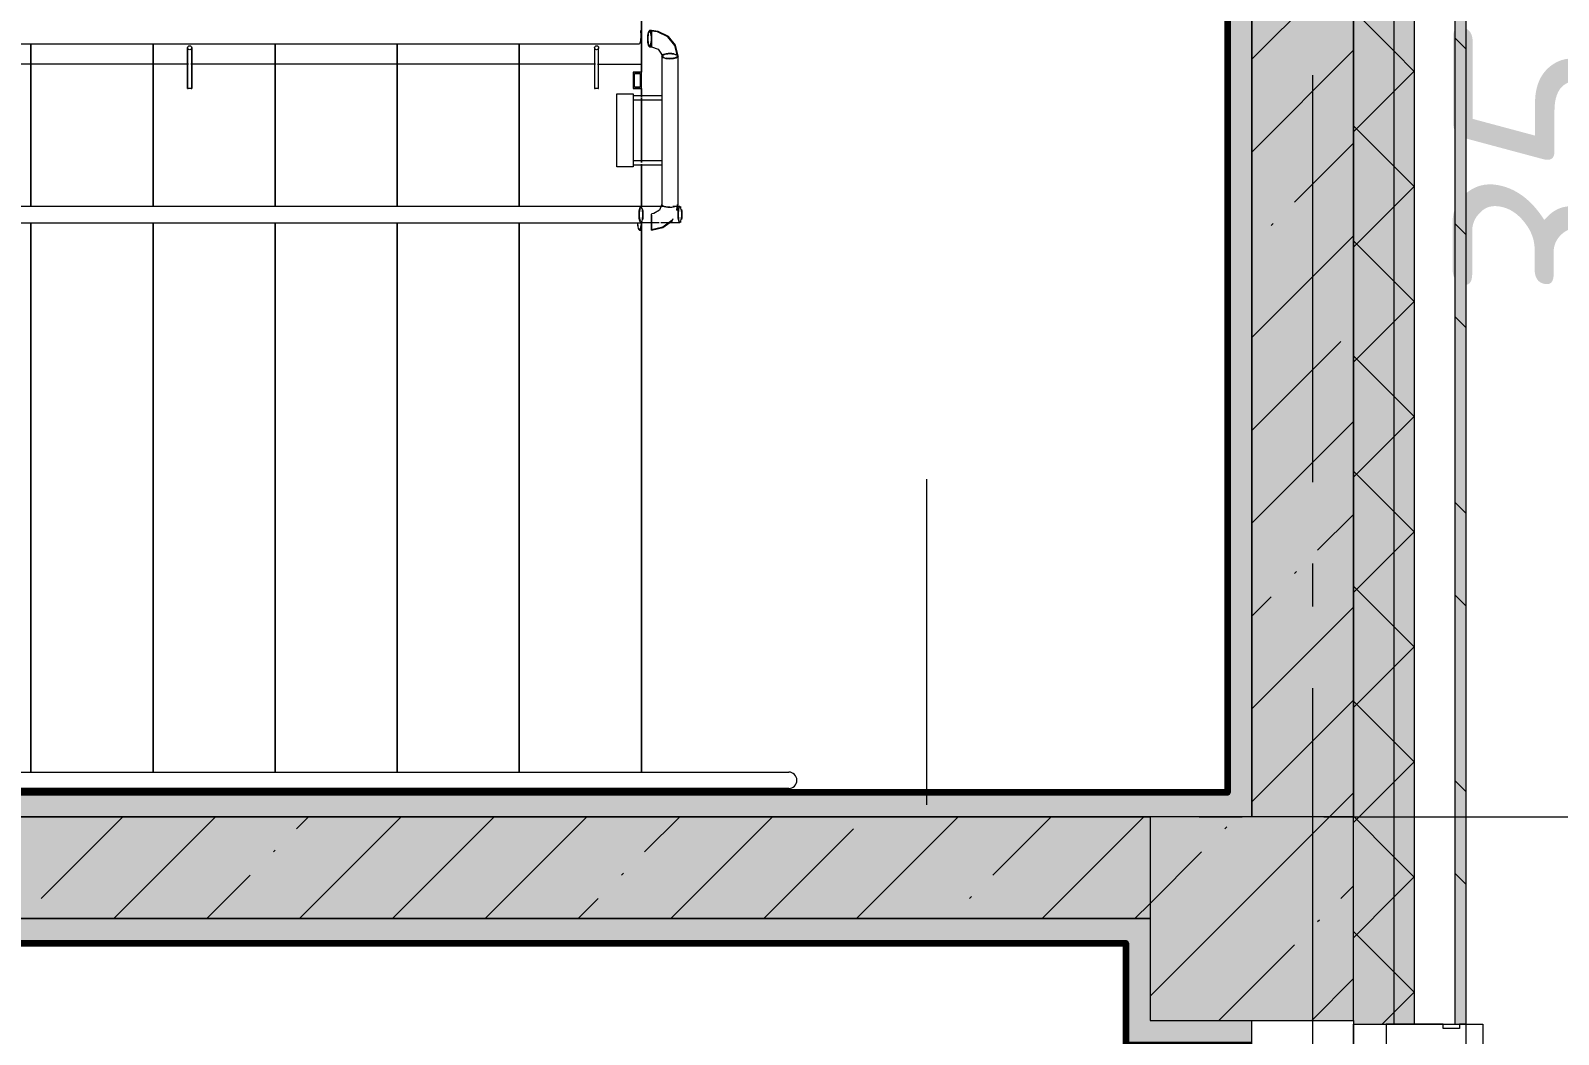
# Model space of a CAD drawing. Header units: millimetres. Extents: x -537608 to 253996, y -217170 to 186033.
# Drawn here: x -267912 to -264158, y 27114 to 29581 of the extents above; entities that cross this region are included whole.
import ezdxf

# ---------------------------------------------------------------- set-up
doc = ezdxf.new("R2010")
doc.units = ezdxf.units.MM
doc.layers.add('16) Лак 1.6м', color=160, linetype='Continuous', lineweight=90)
doc.layers.add('PDF _Геометрия', color=7, linetype='Continuous')
doc.layers.add('PDF _Текст', color=7, linetype='Continuous')
doc.layers.add('PDF _Сплошная заливка', color=7, linetype='Continuous', true_color=0xffffff)
doc.styles.add('PDF ISOCPEUR Italic', font='isocpeui.ttf')

msp = doc.modelspace()

# ---------------------------------------------------------------- hatches: boundary and pattern name
at = {"layer": 'PDF _Сплошная заливка', "transparency": 33554559}
h = msp.add_hatch(color=256, dxfattribs=at)
h.paths.add_polyline_path([(-264384.3486, -7310.6582), (-264384.3486, -6810.6577), (-264411.3488, -6810.6577), (-264411.3488, -7310.6582)], flags=0)
h.paths.add_polyline_path([(-264411.3488, -5960.6578), (-264384.3486, -5960.6578), (-264384.3486, 1589.3432), (-264411.3488, 1589.3432), (-264411.3488, -4017.7553)], flags=0)
h.paths.add_polyline_path([(-264411.3488, 15239.3477), (-264384.3486, 15239.3477), (-264384.3486, 16539.3468), (-264411.3488, 16539.3468), (-264411.3488, 15917.7888)], flags=0)
h.paths.add_polyline_path([(-264411.3488, 18239.3476), (-264384.3486, 18239.3476), (-264384.3486, 19539.3489), (-264411.3488, 19539.3489), (-264411.3488, 18765.7234)], flags=0)
h.paths.add_polyline_path([(-264384.3486, 21239.3475), (-264384.3486, 22539.3466), (-264411.3488, 22539.3466), (-264411.3488, 21239.3475)], flags=0)
h.paths.add_polyline_path([(-264384.3486, 24239.3496), (-264384.3486, 25439.3504), (-264411.3488, 25439.3504), (-264411.3488, 24239.3496)], flags=0)
h.paths.add_polyline_path([(-264384.3486, 27139.349), (-264384.3486, 31549.0045), (-264411.3488, 31549.0045), (-264411.3488, 27139.349)], flags=0)
h = msp.add_hatch(color=256, dxfattribs=at)
h.paths.add_polyline_path([(-264511.3493, -7310.6582), (-264511.3493, -6810.6577), (-264561.3495, -6810.6577), (-264561.3495, -7310.6582)], flags=0)
h.paths.add_polyline_path([(-264561.3495, -5960.6578), (-264511.3493, -5960.6578), (-264511.3493, 1589.3432), (-264561.3495, 1589.3432), (-264561.3495, -5441.7237)], flags=0)
h.paths.add_polyline_path([(-264561.3495, 15239.3477), (-264511.3493, 15239.3477), (-264511.3493, 16539.3468), (-264561.3495, 16539.3468), (-264561.3495, 15917.7888)], flags=0)
h.paths.add_polyline_path([(-264511.3493, 18239.3476), (-264511.3493, 19539.3489), (-264561.3495, 19539.3489), (-264561.3495, 18239.3476)], flags=0)
h.paths.add_polyline_path([(-264561.3495, 21239.3475), (-264511.3493, 21239.3475), (-264511.3493, 22539.3466), (-264561.3495, 22539.3466), (-264561.3495, 21613.658)], flags=0)
h.paths.add_polyline_path([(-264511.3493, 24239.3496), (-264511.3493, 25439.3504), (-264561.3495, 25439.3504), (-264561.3495, 24239.3496)], flags=0)
h.paths.add_polyline_path([(-264561.3495, 27139.349), (-264511.3493, 27139.349), (-264511.3493, 31399.0038), (-264561.3495, 31399.0038), (-264561.3495, 27309.5272)], flags=0)
at = {"layer": 'PDF _Сплошная заливка', "true_color": 0x56bc34, "transparency": 33554559}
for points in [[(-264971.3501, 27709.0035), (-264911.3488, 27709.0035), (-264911.3488, 30829.0048), (-264971.3501, 30829.0048), (-264971.3501, 30157.4639)], [(-265161.3488, 27649.0007), (-264911.3488, 27649.0007), (-264911.3488, 27709.0035), (-272351.3511, 27709.0035), (-272351.3511, 27649.0007), (-266113.7491, 27649.0007)]]:
    msp.add_hatch(color=85, dxfattribs=at).paths.add_polyline_path(points)
at = {"layer": 'PDF _Сплошная заливка', "transparency": 33554559}
for points in [[(-265161.3488, 27399.0039), (-265161.3488, 27649.0007), (-272161.3508, 27649.0007), (-272161.3508, 27399.0039), (-266113.7491, 27399.0039)], [(-264661.3483, 27149.0029), (-264661.3483, 27649.0007), (-265161.3488, 27649.0007), (-265161.3488, 27149.0029), (-264856.7822, 27149.0029)]]:
    msp.add_hatch(color=256, dxfattribs=at).paths.add_polyline_path(points)
at = {"layer": 'PDF _Сплошная заливка', "true_color": 0xff7d7d, "transparency": 33554559}
msp.add_hatch(color=11, dxfattribs=at).paths.add_polyline_path([(-265221.3495, 27339.0011), (-265161.3488, 27339.0011), (-265161.3488, 27399.0039), (-272101.3522, 27399.0039), (-272101.3522, 27339.0011), (-266113.7491, 27339.0011)])

# ---------------------------------------------------------------- linework, layer by layer
at = {"layer": '16) Лак 1.6м'}
for points in [[(-272351.3511, 30799.35), (-272351.3511, 30989.0038), (-265131.349, 30989.0038), (-265131.349, 30799.0034), (-265131.349, 30769.002), (-264971.3501, 30769.002), (-264971.3501, 27709.0035), (-272351.3511, 27709.0035), (-272351.3511, 29149.3516)], [(-272721.3514, 29149.3516), (-272721.3514, 27089.0043), (-272101.3522, 27089.0043), (-272101.3522, 27339.0011), (-265221.3495, 27339.0011), (-265221.3495, 27089.0043), (-264911.3488, 27089.0043)]]:
    msp.add_lwpolyline(points, dxfattribs=at)
at = {"layer": 'PDF _Геометрия', "lineweight": 9}
for p, q in [((-264661.3483, 31299.0034), (-264661.3483, 27649.0007)), ((-264561.3495, 27139.349), (-264561.3495, 31299.0034)), ((-264511.3493, 27139.349), (-264511.3493, 31299.0034)), ((-264411.3488, 27139.349), (-264411.3488, 31299.0034)), ((-264384.3486, 27139.349), (-264384.3486, 31299.0034)), ((-264661.3483, 27649.0007), (-264661.3483, 31049.0023)), ((-264911.3488, 30829.0048), (-264911.3488, 27649.0007)), ((-264911.3488, 27709.0035), (-264911.3488, 30829.0048)), ((-264971.3501, 30769.002), (-264971.3501, 27709.0035)), ((-264911.3488, 29510.9188), (-264749.662, 29672.6057)), ((-264561.3495, 29530.2868), (-264661.3483, 29630.2872)), ((-270306.0724, 29549.0045), (-266416.6289, 29549.0045)), ((-266416.6289, 29549.0045), (-266415.5782, 29549.5041)), ((-266415.5782, 29549.5041), (-266414.5793, 29550.9853)), ((-266414.5793, 29550.9853), (-266413.6858, 29553.3664)), ((-266413.6858, 29553.3664), (-266412.9366, 29556.5313)), ((-266412.3747, 29577.6819), (-266412.9366, 29581.4711)), ((-266412.9366, 29556.5313), (-266412.3747, 29560.3248)), ((-266412.0259, 29573.4535), (-266412.3747, 29577.6819)), ((-266412.3747, 29560.3248), (-266412.0259, 29564.5531)), ((-266411.9075, 29569.0012), (-266412.0259, 29573.4535)), ((-266412.0259, 29564.5531), (-266411.9075, 29569.0012)), ((-266395.7926, 29561.1644), (-266395.6742, 29565.6124)), ((-266395.6742, 29556.7121), (-266395.7926, 29561.1644)), ((-266395.6742, 29565.6124), (-266395.3254, 29569.8409)), ((-266395.3254, 29552.4837), (-266395.6742, 29556.7121)), ((-266395.3125, 29565.5909), (-266395.4395, 29561.1644)), ((-266395.4395, 29561.1644), (-266395.3125, 29556.738)), ((-266395.3254, 29569.8409), (-266394.7635, 29573.6344)), ((-266394.7635, 29548.6945), (-266395.3254, 29552.4837)), ((-266394.9379, 29569.759), (-266395.3125, 29565.5909)), ((-266395.3125, 29556.738), (-266394.9379, 29552.5656)), ((-266394.3393, 29573.432), (-266394.9379, 29569.759)), ((-266394.9379, 29552.5656), (-266394.3393, 29548.8969)), ((-266394.7635, 29573.6344), (-266394.0143, 29576.7991)), ((-266394.0143, 29545.5254), (-266394.7635, 29548.6945)), ((-266393.5514, 29576.3901), (-266394.3393, 29573.432)), ((-266394.3393, 29548.8969), (-266393.5514, 29545.9387)), ((-266394.0143, 29576.7991), (-266393.1208, 29579.1847)), ((-266392.6192, 29578.4613), (-266393.5514, 29576.3901)), ((-266393.1208, 29579.1847), (-266392.1218, 29580.6616)), ((-266391.5986, 29579.5291), (-266392.6192, 29578.4613)), ((-266392.1218, 29580.6616), (-266391.0712, 29581.1611)), ((-266391.0712, 29579.6626), (-266391.5986, 29579.5291)), ((-266386.3498, 29581.1611), (-266391.0712, 29581.1611)), ((-266391.0712, 29581.1611), (-266390.0205, 29580.6616)), ((-266390.5458, 29579.5291), (-266391.0712, 29579.6626)), ((-266389.5232, 29578.4613), (-266390.5458, 29579.5291)), ((-266390.0205, 29580.6616), (-266389.0237, 29579.1847)), ((-266388.5909, 29576.3901), (-266389.5232, 29578.4613)), ((-266389.0237, 29579.1847), (-266388.1281, 29576.7991)), ((-266387.803, 29573.432), (-266388.5909, 29576.3901)), ((-266388.5909, 29545.9387), (-266387.803, 29548.8969)), ((-266388.1281, 29576.7991), (-266387.3789, 29573.6344)), ((-266387.3789, 29548.6945), (-266388.1281, 29545.5254)), ((-266387.2045, 29569.759), (-266387.803, 29573.432)), ((-266387.803, 29548.8969), (-266387.2045, 29552.5656)), ((-266387.3789, 29573.6344), (-266386.8169, 29569.8409)), ((-266386.8169, 29552.4837), (-266387.3789, 29548.6945)), ((-266386.8299, 29565.5909), (-266387.2045, 29569.759)), ((-266387.2045, 29552.5656), (-266386.8299, 29556.738)), ((-266386.705, 29561.1644), (-266386.8299, 29565.5909)), ((-266386.8299, 29556.738), (-266386.705, 29561.1644)), ((-266386.8169, 29569.8409), (-266386.4682, 29565.6124)), ((-266386.4682, 29556.7121), (-266386.8169, 29552.4837)), ((-266386.4682, 29565.6124), (-266386.3498, 29561.1644)), ((-266386.3498, 29561.1644), (-266386.4682, 29556.7121)), ((-266370.4997, 29579.2751), (-266386.3498, 29581.1611)), ((-266386.3498, 29581.118), (-266386.3498, 29581.1611)), ((-266386.3498, 29581.1611), (-266386.3498, 29580.7821)), ((-266386.3498, 29580.4807), (-266386.3498, 29581.1611)), ((-266386.3498, 29581.1611), (-266386.3498, 29580.4807)), ((-266386.3498, 29580.0975), (-266386.3498, 29581.118)), ((-266386.3498, 29580.7821), (-266386.3498, 29579.1071)), ((-266386.3498, 29578.4828), (-266386.3498, 29580.4807)), ((-266386.3498, 29580.4807), (-266386.3498, 29578.4828)), ((-266386.3498, 29578.1857), (-266386.3498, 29580.0975)), ((-266371.841, 29578.0479), (-266386.3498, 29579.6626)), ((-266386.3498, 29579.3095), (-266386.3498, 29579.6626)), ((-266386.3498, 29579.6626), (-266386.3498, 29579.6238)), ((-266386.3498, 29579.034), (-266386.3498, 29579.6626)), ((-266386.3498, 29579.6626), (-266386.3498, 29579.034)), ((-266386.3498, 29579.6238), (-266386.3498, 29578.6766)), ((-266386.3498, 29577.7637), (-266386.3498, 29579.3095)), ((-266386.3498, 29579.1071), (-266386.3498, 29576.2136)), ((-266386.3498, 29577.1867), (-266386.3498, 29579.034)), ((-266386.3498, 29579.034), (-266386.3498, 29577.1867)), ((-266386.3498, 29578.6766), (-266386.3498, 29576.5365)), ((-266386.3498, 29575.305), (-266386.3498, 29578.4828)), ((-266386.3498, 29578.4828), (-266386.3498, 29575.305)), ((-266386.3498, 29575.4213), (-266386.3498, 29578.1857)), ((-266386.3498, 29575.0811), (-266386.3498, 29577.7637)), ((-266386.3498, 29574.2458), (-266386.3498, 29577.1867)), ((-266386.3498, 29577.1867), (-266386.3498, 29574.2458)), ((-266386.3498, 29576.5365), (-266386.3498, 29573.3501)), ((-266386.3498, 29576.2136), (-266386.3498, 29572.2909)), ((-266386.3498, 29571.9464), (-266386.3498, 29575.4213)), ((-266386.3498, 29571.1627), (-266386.3498, 29575.305)), ((-266386.3498, 29575.305), (-266386.3498, 29571.1627)), ((-266386.3498, 29571.4556), (-266386.3498, 29575.0811)), ((-266386.3498, 29570.4135), (-266386.3498, 29574.2458)), ((-266386.3498, 29574.2458), (-266386.3498, 29570.4135)), ((-266386.3498, 29573.3501), (-266386.3498, 29569.3327)), ((-266386.3498, 29572.2909), (-266386.3498, 29567.6103)), ((-266386.3498, 29567.929), (-266386.3498, 29571.9464)), ((-266386.3498, 29567.1238), (-266386.3498, 29571.4556)), ((-266386.3498, 29566.3401), (-266386.3498, 29571.1627)), ((-266386.3498, 29571.1627), (-266386.3498, 29566.3401)), ((-266386.3498, 29565.9526), (-266386.3498, 29570.4135)), ((-266386.3498, 29570.4135), (-266386.3498, 29565.9526)), ((-266386.3498, 29569.3327), (-266386.3498, 29564.7555)), ((-266386.3498, 29563.5714), (-266386.3498, 29567.929)), ((-266386.3498, 29567.6103), (-266386.3498, 29563.2313)), ((-266386.3498, 29562.3873), (-266386.3498, 29567.1238)), ((-266386.3498, 29561.1644), (-266386.3498, 29566.3401)), ((-266386.3498, 29566.3401), (-266386.3498, 29561.1644)), ((-266386.3498, 29561.1644), (-266386.3498, 29565.9526)), ((-266386.3498, 29565.9526), (-266386.3498, 29561.1644)), ((-266386.3498, 29564.7555), (-266386.3498, 29559.9373)), ((-266386.3498, 29559.0933), (-266386.3498, 29563.5714)), ((-266386.3498, 29563.2313), (-266386.3498, 29558.7531)), ((-266386.3498, 29557.569), (-266386.3498, 29562.3873)), ((-266386.3498, 29561.1644), (-266386.3498, 29555.9887)), ((-266386.3498, 29555.9887), (-266386.3498, 29561.1644)), ((-266386.3498, 29561.1644), (-266386.3498, 29556.3763)), ((-266386.3498, 29556.3763), (-266386.3498, 29561.1644)), ((-266386.3498, 29559.9373), (-266386.3498, 29555.2007)), ((-266386.3498, 29554.7185), (-266386.3498, 29559.0933)), ((-266386.3498, 29558.7531), (-266386.3498, 29554.3955)), ((-266386.3498, 29552.9961), (-266386.3498, 29557.569)), ((-266386.3498, 29556.3763), (-266386.3498, 29551.911)), ((-266386.3498, 29551.911), (-266386.3498, 29556.3763)), ((-266386.3498, 29555.9887), (-266386.3498, 29551.1618)), ((-266386.3498, 29551.1618), (-266386.3498, 29555.9887)), ((-266386.3498, 29555.2007), (-266386.3498, 29550.8733)), ((-266386.3498, 29550.038), (-266386.3498, 29554.7185)), ((-266386.3498, 29554.3955), (-266386.3498, 29550.3781)), ((-266386.3498, 29548.9787), (-266386.3498, 29552.9961)), ((-266386.3498, 29551.911), (-266386.3498, 29548.0831)), ((-266386.3498, 29548.0831), (-266386.3498, 29551.911)), ((-266386.3498, 29551.1618), (-266386.3498, 29547.0195)), ((-266386.3498, 29547.0195), (-266386.3498, 29551.1618)), ((-266386.3498, 29550.8733), (-266386.3498, 29547.2434)), ((-266386.3498, 29550.3781), (-266386.3498, 29546.9032)), ((-266386.3498, 29546.1153), (-266386.3498, 29550.038)), ((-266386.3498, 29545.788), (-266386.3498, 29548.9787)), ((-266386.3498, 29548.0831), (-266386.3498, 29545.1421)), ((-266386.3498, 29545.1421), (-266386.3498, 29548.0831)), ((-266346.5352, 29566.1679), (-266371.841, 29578.0479)), ((-266345.0647, 29566.9214), (-266370.4997, 29579.2751)), ((-266329.0963, 29545.0001), (-266346.5352, 29566.1679)), ((-266327.5977, 29545.3531), (-266345.0647, 29566.9214)), ((-267526.3499, 29539.0019), (-267526.3499, 29538.7522)), ((-267526.3499, 29538.7522), (-267526.3499, 29539.0019)), ((-267526.3499, 29538.7522), (-267526.3499, 29530.3814)), ((-267526.3499, 29530.3814), (-267526.3499, 29538.7522)), ((-267526.3499, 29530.3814), (-267526.3499, 29514.0018)), ((-267526.3499, 29514.0018), (-267526.3499, 29530.3814)), ((-267526.3499, 29514.0018), (-267526.3499, 29439.0015)), ((-267526.3499, 29439.0015), (-267526.3499, 29514.0018)), ((-267516.3494, 29532.8875), (-267516.3494, 29539.0019)), ((-267516.3494, 29539.0019), (-267516.3494, 29532.8875)), ((-267516.3494, 29517.537), (-267516.3494, 29532.8875)), ((-267516.3494, 29532.8875), (-267516.3494, 29517.537)), ((-267516.3494, 29514.0018), (-267516.3494, 29517.537)), ((-267516.3494, 29517.537), (-267516.3494, 29514.0018)), ((-267516.3494, 29514.0018), (-267516.3494, 29439.0015)), ((-267516.3494, 29439.0015), (-267516.3494, 29514.0018)), ((-266526.3499, 29539.0019), (-266526.3499, 29538.7522)), ((-266526.3499, 29538.7522), (-266526.3499, 29530.3814)), ((-266526.3499, 29530.3814), (-266526.3499, 29514.0018)), ((-266526.3499, 29514.0018), (-266526.3499, 29439.0015)), ((-266516.3494, 29532.8875), (-266516.3494, 29539.0019)), ((-266516.3494, 29517.537), (-266516.3494, 29532.8875)), ((-266516.3494, 29514.0018), (-266516.3494, 29517.537)), ((-266516.3494, 29439.0015), (-266516.3494, 29514.0018)), ((-266393.1208, 29543.1442), (-266394.0143, 29545.5254)), ((-266393.5514, 29545.9387), (-266392.6192, 29543.8632)), ((-266392.1218, 29541.663), (-266393.1208, 29543.1442)), ((-266392.6192, 29543.8632), (-266391.5986, 29542.7997)), ((-266391.0712, 29541.1634), (-266392.1218, 29541.663)), ((-266391.5986, 29542.7997), (-266391.0712, 29542.662)), ((-266391.0712, 29542.662), (-266390.5458, 29542.7997)), ((-266390.0205, 29541.663), (-266391.0712, 29541.1634)), ((-266391.0712, 29541.1634), (-266386.3498, 29541.1634)), ((-266390.5458, 29542.7997), (-266389.5232, 29543.8632)), ((-266389.0237, 29543.1442), (-266390.0205, 29541.663)), ((-266389.5232, 29543.8632), (-266388.5909, 29545.9387)), ((-266388.1281, 29545.5254), (-266389.0237, 29543.1442)), ((-266386.3498, 29547.2434), (-266386.3498, 29544.5651)), ((-266386.3498, 29547.0195), (-266386.3498, 29543.8417)), ((-266386.3498, 29543.8417), (-266386.3498, 29547.0195)), ((-266386.3498, 29546.9032), (-266386.3498, 29544.1432)), ((-266386.3498, 29543.2174), (-266386.3498, 29546.1153)), ((-266386.3498, 29543.6523), (-266386.3498, 29545.788)), ((-266386.3498, 29545.1421), (-266386.3498, 29543.2949)), ((-266386.3498, 29543.2949), (-266386.3498, 29545.1421)), ((-266386.3498, 29544.5651), (-266386.3498, 29543.015)), ((-266386.3498, 29544.1432), (-266386.3498, 29542.2313)), ((-266386.3498, 29543.8417), (-266386.3498, 29541.8438)), ((-266386.3498, 29541.8438), (-266386.3498, 29543.8417)), ((-266386.3498, 29542.705), (-266386.3498, 29543.6523)), ((-266386.3498, 29543.2949), (-266386.3498, 29542.662)), ((-266386.3498, 29542.662), (-266386.3498, 29543.2949)), ((-266386.3498, 29541.5424), (-266386.3498, 29543.2174)), ((-266386.3498, 29543.015), (-266386.3498, 29542.6663)), ((-266386.3498, 29542.6663), (-266386.3498, 29542.705)), ((-266386.3498, 29542.2313), (-266386.3498, 29541.2065)), ((-266386.3498, 29541.8438), (-266386.3498, 29541.1634)), ((-266386.3498, 29541.1634), (-266386.3498, 29541.8438)), ((-266386.3498, 29541.1634), (-266386.3498, 29541.5424)), ((-266386.3498, 29541.2065), (-266386.3498, 29541.1634)), ((-266386.3498, 29541.1634), (-266370.4485, 29535.9878)), ((-266370.4485, 29535.9878), (-266361.876, 29523.1691)), ((-266361.876, 29523.1691), (-266361.3496, 29518.5661)), ((-266361.3496, 29518.5661), (-266360.6683, 29520.2325)), ((-266360.848, 29520), (-266361.3496, 29518.5661)), ((-266361.3496, 29518.5661), (-266361.3496, 29153.6748)), ((-266361.3496, 29518.5661), (-266360.6683, 29516.8954)), ((-266360.6683, 29516.8954), (-266361.3496, 29518.5661)), ((-266359.3678, 29521.3606), (-266360.848, 29520)), ((-266360.6683, 29520.2325), (-266358.6703, 29521.7869)), ((-266360.6683, 29516.8954), (-266358.6703, 29515.341)), ((-266358.6703, 29515.341), (-266360.6683, 29516.8954)), ((-266359.2188, 29520.1076), (-266359.8491, 29518.5661)), ((-266359.8491, 29518.5661), (-266359.2188, 29520.1076)), ((-266359.8491, 29518.5661), (-266359.2188, 29517.0202)), ((-266359.2188, 29517.0202), (-266359.8491, 29518.5661)), ((-266356.9856, 29522.5835), (-266359.3678, 29521.3606)), ((-266357.3704, 29521.5457), (-266359.2188, 29520.1076)), ((-266359.2188, 29520.1076), (-266357.3704, 29521.5457)), ((-266359.2188, 29517.0202), (-266357.3704, 29515.5821)), ((-266357.3704, 29515.5821), (-266359.2188, 29517.0202)), ((-266358.6703, 29515.341), (-266355.4914, 29514.0061)), ((-266355.4914, 29514.0061), (-266358.6703, 29515.341)), ((-266354.4311, 29522.7815), (-266357.3704, 29521.5457)), ((-266357.3704, 29521.5457), (-266354.4311, 29522.7815)), ((-266353.8202, 29523.604), (-266356.9856, 29522.5835)), ((-266355.4914, 29514.0061), (-266351.3491, 29512.9813)), ((-266351.3491, 29512.9813), (-266355.4914, 29514.0061)), ((-266350.5999, 29523.7288), (-266354.4311, 29522.7815)), ((-266354.4311, 29522.7815), (-266350.5999, 29523.7288)), ((-266350.0294, 29524.3704), (-266353.8202, 29523.604)), ((-266351.3491, 29524.1466), (-266346.5255, 29524.7881)), ((-266351.3491, 29512.9813), (-266346.5255, 29512.3397)), ((-266346.5255, 29512.3397), (-266351.3491, 29512.9813)), ((-266346.1379, 29524.3231), (-266350.5999, 29523.7288)), ((-266350.5999, 29523.7288), (-266346.1379, 29524.3231)), ((-266346.1379, 29512.8048), (-266350.5999, 29513.399)), ((-266350.5999, 29513.399), (-266346.1379, 29512.8048)), ((-266345.8042, 29524.8484), (-266350.0294, 29524.3704)), ((-266346.5255, 29524.7881), (-266341.3497, 29525.0077)), ((-266346.5255, 29512.3397), (-266341.3497, 29512.1201)), ((-266341.3497, 29512.1201), (-266346.5255, 29512.3397)), ((-266341.3497, 29524.5255), (-266346.1379, 29524.3231)), ((-266346.1379, 29524.3231), (-266341.3497, 29524.5255)), ((-266341.3497, 29512.6024), (-266346.1379, 29512.8048)), ((-266346.1379, 29512.8048), (-266341.3497, 29512.6024)), ((-266341.3497, 29525.0077), (-266345.8042, 29524.8484)), ((-266341.3497, 29525.0077), (-266336.173, 29524.7881)), ((-266336.173, 29524.7881), (-266341.3497, 29525.0077)), ((-266336.5616, 29524.3231), (-266341.3497, 29524.5255)), ((-266341.3497, 29524.5255), (-266336.5616, 29524.3231)), ((-266336.5616, 29512.8048), (-266341.3497, 29512.6024)), ((-266341.3497, 29512.6024), (-266336.5616, 29512.8048)), ((-266341.3497, 29512.1201), (-266336.8953, 29512.2795)), ((-266336.8953, 29512.2795), (-266332.669, 29512.7574)), ((-266332.0996, 29523.7288), (-266336.5616, 29524.3231)), ((-266336.5616, 29524.3231), (-266332.0996, 29523.7288)), ((-266332.0996, 29513.399), (-266336.5616, 29512.8048)), ((-266336.5616, 29512.8048), (-266332.0996, 29513.399)), ((-266336.173, 29524.7881), (-266331.3488, 29524.1466)), ((-266331.3488, 29524.1466), (-266336.173, 29524.7881)), ((-266332.669, 29512.7574), (-266328.8793, 29513.5239)), ((-266328.2684, 29522.7815), (-266332.0996, 29523.7288)), ((-266332.0996, 29523.7288), (-266328.2684, 29522.7815)), ((-266328.2684, 29514.3462), (-266332.0996, 29513.399)), ((-266332.0996, 29513.399), (-266328.2684, 29514.3462)), ((-266322.8494, 29518.5661), (-266329.0963, 29545.0001)), ((-266328.8793, 29513.5239), (-266325.7134, 29514.5443)), ((-266325.3286, 29521.5457), (-266328.2684, 29522.7815)), ((-266328.2684, 29522.7815), (-266325.3286, 29521.5457)), ((-266325.3286, 29515.5821), (-266328.2684, 29514.3462)), ((-266328.2684, 29514.3462), (-266325.3286, 29515.5821)), ((-266321.3504, 29518.5661), (-266327.5977, 29545.3531)), ((-266325.7134, 29514.5443), (-266323.3317, 29515.7672)), ((-266323.4802, 29520.1076), (-266325.3286, 29521.5457)), ((-266325.3286, 29521.5457), (-266323.4802, 29520.1076)), ((-266323.4802, 29517.0202), (-266325.3286, 29515.5821)), ((-266325.3286, 29515.5821), (-266323.4802, 29517.0202)), ((-266322.0307, 29520.2325), (-266324.0287, 29521.7869)), ((-266324.0287, 29521.7869), (-266322.0307, 29520.2325)), ((-266322.8494, 29518.5661), (-266323.4802, 29520.1076)), ((-266323.4802, 29520.1076), (-266322.8494, 29518.5661)), ((-266322.8494, 29518.5661), (-266323.4802, 29517.0202)), ((-266323.4802, 29517.0202), (-266322.8494, 29518.5661)), ((-266323.3317, 29515.7672), (-266321.8521, 29517.1279)), ((-266321.3504, 29518.5661), (-266322.0307, 29520.2325)), ((-266322.0307, 29520.2325), (-266321.3504, 29518.5661)), ((-266321.8521, 29517.1279), (-266321.3504, 29518.5661)), ((-266321.3504, 29153.6748), (-266321.3504, 29518.5661)), ((-264911.3488, 29282.8218), (-264661.3483, 29532.8229)), ((-264511.3493, 29480.2865), (-264561.3495, 29530.2868)), ((-266411.3499, 29479.0034), (-266431.3508, 29479.0034)), ((-266414.3489, 29476.0021), (-266428.3495, 29476.0021)), ((-264561.3495, 29432.0604), (-264511.3493, 29482.0606)), ((-267526.1798, 29439.0015), (-267526.3499, 29439.0015)), ((-267526.3499, 29439.0015), (-267526.1798, 29439.0015)), ((-267526.1798, 29439.0015), (-267526.3499, 29439.0015)), ((-267526.3499, 29439.0015), (-267526.1798, 29439.0015)), ((-267525.6803, 29439.0015), (-267526.1798, 29439.0015)), ((-267526.1798, 29439.0015), (-267525.6803, 29439.0015)), ((-267525.6803, 29439.0015), (-267526.1798, 29439.0015)), ((-267526.1798, 29439.0015), (-267525.6803, 29439.0015)), ((-267524.8859, 29439.0015), (-267525.6803, 29439.0015)), ((-267525.6803, 29439.0015), (-267524.8859, 29439.0015)), ((-267524.8859, 29439.0015), (-267525.6803, 29439.0015)), ((-267525.6803, 29439.0015), (-267524.8859, 29439.0015)), ((-267523.8503, 29439.0015), (-267524.8859, 29439.0015)), ((-267522.6446, 29439.0015), (-267523.8503, 29439.0015)), ((-267521.3507, 29439.0015), (-267522.6446, 29439.0015)), ((-267520.0568, 29439.0015), (-267521.3507, 29439.0015)), ((-267518.8511, 29439.0015), (-267520.0568, 29439.0015)), ((-267517.8156, 29439.0015), (-267518.8511, 29439.0015)), ((-267517.8156, 29439.0015), (-267517.019, 29439.0015)), ((-267517.019, 29439.0015), (-267517.8156, 29439.0015)), ((-267517.8156, 29439.0015), (-267517.019, 29439.0015)), ((-267517.019, 29439.0015), (-267517.8156, 29439.0015)), ((-267517.019, 29439.0015), (-267516.5195, 29439.0015)), ((-267516.5195, 29439.0015), (-267517.019, 29439.0015)), ((-267517.019, 29439.0015), (-267516.5195, 29439.0015)), ((-267516.5195, 29439.0015), (-267517.019, 29439.0015)), ((-267516.5195, 29439.0015), (-267516.3494, 29439.0015)), ((-267516.3494, 29439.0015), (-267516.5195, 29439.0015)), ((-267516.5195, 29439.0015), (-267516.3494, 29439.0015)), ((-267516.3494, 29439.0015), (-267516.5195, 29439.0015)), ((-266526.1798, 29439.0015), (-266526.3499, 29439.0015)), ((-266526.3499, 29439.0015), (-266526.1798, 29439.0015)), ((-266525.6803, 29439.0015), (-266526.1798, 29439.0015)), ((-266526.1798, 29439.0015), (-266525.6803, 29439.0015)), ((-266524.8859, 29439.0015), (-266525.6803, 29439.0015)), ((-266525.6803, 29439.0015), (-266524.8859, 29439.0015)), ((-266523.8503, 29439.0015), (-266524.8859, 29439.0015)), ((-266522.6447, 29439.0015), (-266523.8503, 29439.0015)), ((-266521.3507, 29439.0015), (-266522.6447, 29439.0015)), ((-266520.0568, 29439.0015), (-266521.3507, 29439.0015)), ((-266518.849, 29439.0015), (-266520.0568, 29439.0015)), ((-266517.8135, 29439.0015), (-266518.849, 29439.0015)), ((-266517.8135, 29439.0015), (-266517.019, 29439.0015)), ((-266517.019, 29439.0015), (-266517.8135, 29439.0015)), ((-266517.019, 29439.0015), (-266516.5195, 29439.0015)), ((-266516.5195, 29439.0015), (-266517.019, 29439.0015)), ((-266516.5195, 29439.0015), (-266516.3494, 29439.0015)), ((-266516.3494, 29439.0015), (-266516.5195, 29439.0015)), ((-266431.3508, 29439.0015), (-266411.3499, 29439.0015)), ((-266428.3495, 29442.0027), (-266414.3489, 29442.0027)), ((-266471.3505, 29246.1183), (-266471.3505, 29426.1182)), ((-266471.3505, 29426.1182), (-266431.3508, 29426.1182)), ((-266431.3508, 29426.1182), (-266431.3508, 29246.1183)), ((-266366.3498, 29421.119), (-266431.3508, 29421.119)), ((-266431.3508, 29411.1207), (-266366.3498, 29411.1207)), ((-266360.6683, 29421.119), (-266366.3498, 29421.119)), ((-266366.3498, 29411.1207), (-266362.8152, 29411.1207)), ((-264661.3483, 29332.0599), (-264561.3495, 29432.0604)), ((-264561.3495, 29247.4402), (-264661.3483, 29347.4407)), ((-264806.6856, 29159.3843), (-264661.3483, 29304.7217)), ((-266366.3498, 29261.1201), (-266431.3508, 29261.1201)), ((-266431.3508, 29251.1174), (-266366.3498, 29251.1174)), ((-266360.0675, 29261.1201), (-266366.3498, 29261.1201)), ((-266366.3498, 29251.1174), (-266362.8152, 29251.1174)), ((-264511.3493, 29197.4443), (-264561.3495, 29247.4402)), ((-266431.3508, 29246.1183), (-266471.3505, 29246.1183)), ((-264561.3495, 29149.2181), (-264511.3493, 29199.2184)), ((-266412.2799, 29149.0029), (-270301.7256, 29149.0029)), ((-266355.4893, 29149.3516), (-268849.5858, 29149.3516)), ((-266416.883, 29133.4542), (-266416.5342, 29137.6783)), ((-266416.5342, 29137.6783), (-266415.9723, 29141.4718)), ((-266416.1488, 29137.6007), (-266416.5213, 29133.4283)), ((-266415.5502, 29141.2694), (-266416.1488, 29137.6007)), ((-266415.9723, 29141.4718), (-266415.2252, 29144.6409)), ((-266414.7623, 29144.2276), (-266415.5502, 29141.2694)), ((-266415.2252, 29144.6409), (-266414.3295, 29147.0221)), ((-266414.3295, 29147.0221), (-266413.3306, 29148.5034)), ((-266412.8074, 29147.3666), (-266413.8301, 29146.2987)), ((-266413.3306, 29148.5034), (-266412.2799, 29149.0029)), ((-266412.2799, 29147.5043), (-266412.8074, 29147.3666)), ((-266412.2799, 29149.0029), (-266411.2314, 29148.5034)), ((-266411.7546, 29147.3666), (-266412.2799, 29147.5043)), ((-266410.7319, 29146.2987), (-266411.7546, 29147.3666)), ((-266411.2314, 29148.5034), (-266410.2325, 29147.0221)), ((-266409.7997, 29144.2276), (-266410.7319, 29146.2987)), ((-266409.0118, 29141.2694), (-266409.7997, 29144.2276)), ((-266408.4132, 29137.6007), (-266409.0118, 29141.2694)), ((-266408.5898, 29141.4718), (-266408.0278, 29137.6783)), ((-266408.0408, 29133.4283), (-266408.4132, 29137.6007)), ((-266408.0278, 29137.6783), (-266407.6791, 29133.4542)), ((-266366.8472, 29139.5556), (-266381.088, 29131.5811)), ((-266361.3496, 29153.6748), (-266366.8472, 29139.5556)), ((-266361.3496, 29153.6748), (-266360.6683, 29152.004)), ((-266360.6683, 29152.004), (-266361.3496, 29153.6748)), ((-266360.6683, 29152.004), (-266358.6703, 29150.4496)), ((-266358.6703, 29150.4496), (-266360.6683, 29152.004)), ((-266358.6703, 29150.4496), (-266355.4914, 29149.1148)), ((-266355.4914, 29149.1148), (-266358.6703, 29150.4496)), ((-266355.4914, 29149.1148), (-266351.3491, 29148.09)), ((-266351.3491, 29148.09), (-266355.4914, 29149.1148)), ((-266351.3491, 29148.09), (-266346.5255, 29147.4484)), ((-266346.5255, 29147.4484), (-266351.3491, 29148.09)), ((-266346.5255, 29147.4484), (-266341.3497, 29147.2288)), ((-266341.3497, 29147.2288), (-266346.5255, 29147.4484)), ((-266341.3497, 29147.2288), (-266336.8953, 29147.3881)), ((-266336.8953, 29147.3881), (-266332.669, 29147.866)), ((-266316.6285, 29149.3516), (-266333.7886, 29149.3516)), ((-266332.669, 29147.866), (-266328.8793, 29148.6325)), ((-266328.8793, 29148.6325), (-266325.7134, 29149.653)), ((-266325.7134, 29149.653), (-266323.3317, 29150.8759)), ((-266324.5233, 29139.7365), (-266322.8494, 29153.6748)), ((-266323.2439, 29138.9055), (-266321.3504, 29153.6748)), ((-266323.2439, 29150.9577), (-266321.8521, 29152.2366)), ((-266321.8521, 29152.2366), (-266321.3504, 29153.6748)), ((-266321.2315, 29133.7986), (-266320.8816, 29138.0271)), ((-266320.8816, 29138.0271), (-266320.3197, 29141.8206)), ((-266320.4952, 29137.9495), (-266320.8682, 29133.7771)), ((-266319.8972, 29141.6182), (-266320.4952, 29137.9495)), ((-266320.3197, 29141.8206), (-266319.5716, 29144.9854)), ((-266319.1087, 29144.5763), (-266319.8972, 29141.6182)), ((-266319.5716, 29144.9854), (-266318.677, 29147.3709)), ((-266318.677, 29147.3709), (-266317.6791, 29148.8478)), ((-266317.1549, 29147.7154), (-266318.1764, 29146.6475)), ((-266317.6791, 29148.8478), (-266316.6285, 29149.3516)), ((-266316.6285, 29147.8488), (-266317.1549, 29147.7154)), ((-266316.6285, 29149.3516), (-266315.5778, 29148.8478)), ((-266316.1021, 29147.7154), (-266316.6285, 29147.8488)), ((-266315.0794, 29146.6475), (-266316.1021, 29147.7154)), ((-266315.5778, 29148.8478), (-266314.5799, 29147.3709)), ((-266314.1472, 29144.5763), (-266315.0794, 29146.6475)), ((-266313.3592, 29141.6182), (-266314.1472, 29144.5763)), ((-266312.7612, 29137.9495), (-266313.3592, 29141.6182)), ((-266312.9372, 29141.8206), (-266312.3743, 29138.0271)), ((-266312.3888, 29133.7771), (-266312.7612, 29137.9495)), ((-266312.3743, 29138.0271), (-266312.0255, 29133.7986)), ((-264661.3483, 29049.2177), (-264561.3495, 29149.2181)), ((-270301.7256, 29109.0009), (-266412.2799, 29109.0009)), ((-266420.6808, 29106.6241), (-266420.332, 29102.3957)), ((-266420.332, 29102.3957), (-266419.7701, 29098.6022)), ((-266419.9445, 29102.4775), (-266420.3191, 29106.6456)), ((-266419.3459, 29098.8046), (-266419.9445, 29102.4775)), ((-266419.7701, 29098.6022), (-266419.0208, 29095.4373)), ((-266418.5579, 29095.8507), (-266419.3459, 29098.8046)), ((-266417.0013, 29129.0019), (-266416.883, 29133.4542)), ((-266416.883, 29124.5539), (-266417.0013, 29129.0019)), ((-266416.5342, 29120.3254), (-266416.883, 29124.5539)), ((-266416.5213, 29133.4283), (-266416.6482, 29129.0019)), ((-266416.6482, 29129.0019), (-266416.5213, 29124.5754)), ((-266415.9723, 29116.5319), (-266416.5342, 29120.3254)), ((-266416.5213, 29124.5754), (-266416.1488, 29120.4073)), ((-266416.1488, 29120.4073), (-266415.5502, 29116.7343)), ((-266415.2252, 29113.3671), (-266415.9723, 29116.5319)), ((-266415.5502, 29116.7343), (-266414.7623, 29113.7762)), ((-266414.3295, 29110.9816), (-266415.2252, 29113.3671)), ((-266413.3306, 29109.5047), (-266414.3295, 29110.9816)), ((-266413.8301, 29111.705), (-266412.8074, 29110.6372)), ((-266412.8096, 29098.8046), (-266413.5975, 29095.8507)), ((-266412.2799, 29109.0009), (-266413.3306, 29109.5047)), ((-266413.1347, 29095.4373), (-266412.3876, 29098.6022)), ((-266413.0098, 29109.3497), (-266367.6234, 29109.3497)), ((-266412.2111, 29102.4775), (-266412.8096, 29098.8046)), ((-266412.8074, 29110.6372), (-266412.2799, 29110.5037)), ((-266412.3876, 29098.6022), (-266411.8235, 29102.3957)), ((-266412.2799, 29110.5037), (-266411.7546, 29110.6372)), ((-266411.2314, 29109.5047), (-266412.2799, 29109.0009)), ((-266411.8386, 29106.6456), (-266412.2111, 29102.4775)), ((-266411.8235, 29102.3957), (-266411.4747, 29106.6241)), ((-266411.7546, 29110.6372), (-266410.7319, 29111.705)), ((-266411.4747, 29106.6241), (-266411.3563, 29111.0721)), ((-266411.3563, 29111.0721), (-266411.3563, 29106.2839)), ((-266411.3563, 29106.2839), (-266411.3563, 29111.0721)), ((-266411.3563, 29111.0721), (-266411.3563, 29105.8964)), ((-266411.3563, 29106.6198), (-266411.3563, 29111.0721)), ((-266411.3563, 29102.3957), (-266411.3563, 29106.6198)), ((-266411.3563, 29106.2839), (-266411.3563, 29101.823)), ((-266411.3563, 29101.823), (-266411.3563, 29106.2839)), ((-266411.3563, 29105.8964), (-266411.3563, 29101.0737)), ((-266411.3563, 29098.6022), (-266411.3563, 29102.3957)), ((-266411.3563, 29101.823), (-266411.3563, 29097.9907)), ((-266411.3563, 29097.9907), (-266411.3563, 29101.823)), ((-266411.3563, 29101.0737), (-266411.3563, 29096.9314)), ((-266411.3563, 29095.4373), (-266411.3563, 29098.6022)), ((-266411.3563, 29097.9907), (-266411.3563, 29095.0541)), ((-266411.3563, 29095.0541), (-266411.3563, 29097.9907)), ((-266411.3563, 29096.9314), (-266411.3563, 29093.7537)), ((-266410.2325, 29110.9816), (-266411.2314, 29109.5047)), ((-266410.7319, 29111.705), (-266409.7997, 29113.7762)), ((-266409.7997, 29113.7762), (-266409.0118, 29116.7343)), ((-266409.0118, 29116.7343), (-266408.4132, 29120.4073)), ((-266408.0278, 29120.3254), (-266408.5898, 29116.5319)), ((-266408.4132, 29120.4073), (-266408.0408, 29124.5754)), ((-266407.9138, 29129.0019), (-266408.0408, 29133.4283)), ((-266408.0408, 29124.5754), (-266407.9138, 29129.0019)), ((-266407.6791, 29124.5539), (-266408.0278, 29120.3254)), ((-266407.6791, 29133.4542), (-266407.5607, 29129.0019)), ((-266407.5607, 29129.0019), (-266407.6791, 29124.5539)), ((-266381.088, 29131.5811), (-266386.3498, 29131.073)), ((-266386.3498, 29128.0976), (-266386.3498, 29130.0051)), ((-266386.3498, 29128.5885), (-266386.3498, 29126.4484)), ((-266386.3498, 29125.3332), (-266386.3498, 29128.0976)), ((-266386.3498, 29126.4484), (-266386.3498, 29123.2578)), ((-266386.3498, 29121.8584), (-266386.3498, 29125.3332)), ((-266386.3498, 29123.2578), (-266386.3498, 29119.2404)), ((-266386.3498, 29117.841), (-266386.3498, 29121.8584)), ((-266386.3498, 29119.2404), (-266386.3498, 29114.6675)), ((-266386.3498, 29113.4834), (-266386.3498, 29117.841)), ((-266386.3498, 29114.6675), (-266386.3498, 29109.8492)), ((-266386.3498, 29109.0052), (-266386.3498, 29113.4834)), ((-266386.3498, 29109.8492), (-266386.3498, 29105.1127)), ((-266386.3498, 29104.6304), (-266386.3498, 29109.0052)), ((-266386.3498, 29108.6651), (-266386.3498, 29104.3075)), ((-266386.3498, 29102.9081), (-266386.3498, 29107.481)), ((-266386.3498, 29105.1127), (-266386.3498, 29100.781)), ((-266386.3498, 29099.9499), (-266386.3498, 29104.6304)), ((-266386.3498, 29104.3075), (-266386.3498, 29100.2901)), ((-266386.3498, 29098.8863), (-266386.3498, 29102.9081)), ((-266386.3498, 29100.781), (-266386.3498, 29097.1554)), ((-266386.3498, 29100.2901), (-266386.3498, 29096.8152)), ((-266386.3498, 29096.0272), (-266386.3498, 29099.9499)), ((-266386.3498, 29095.7), (-266386.3498, 29098.8863)), ((-266386.3498, 29092.5739), (-266358.8135, 29098.6151)), ((-266386.3498, 29097.1554), (-266386.3498, 29094.4728)), ((-266386.3498, 29091.0755), (-266358.4668, 29097.1209)), ((-266386.3498, 29096.8152), (-266386.3498, 29094.0508)), ((-266363.4778, 29109.3497), (-266316.6285, 29109.3497)), ((-266358.8135, 29098.6151), (-266336.8205, 29115.4296)), ((-266358.4668, 29097.1209), (-266336.0788, 29113.9829)), ((-266336.0788, 29113.9829), (-266333.3241, 29119.2533)), ((-266321.3504, 29129.3506), (-266321.2315, 29133.7986)), ((-266321.2315, 29124.8984), (-266321.3504, 29129.3506)), ((-266320.8816, 29120.6742), (-266321.2315, 29124.8984)), ((-266320.8682, 29133.7771), (-266320.9963, 29129.3506)), ((-266320.9963, 29129.3506), (-266320.8682, 29124.9242)), ((-266320.3197, 29116.8807), (-266320.8816, 29120.6742)), ((-266320.8682, 29124.9242), (-266320.4952, 29120.7518)), ((-266320.4952, 29120.7518), (-266319.8972, 29117.0831)), ((-266319.5716, 29113.7116), (-266320.3197, 29116.8807)), ((-266319.8972, 29117.0831), (-266319.1087, 29114.125)), ((-266318.677, 29111.3304), (-266319.5716, 29113.7116)), ((-266317.6791, 29109.8535), (-266318.677, 29111.3304)), ((-266318.1764, 29112.0538), (-266317.1549, 29110.9859)), ((-266316.6285, 29109.3497), (-266317.6791, 29109.8535)), ((-266317.1549, 29110.9859), (-266316.6285, 29110.8482)), ((-266316.6285, 29110.8482), (-266316.1021, 29110.9859)), ((-266315.5778, 29109.8535), (-266316.6285, 29109.3497)), ((-266316.1021, 29110.9859), (-266315.0794, 29112.0538)), ((-266314.5799, 29111.3304), (-266315.5778, 29109.8535)), ((-266315.0794, 29112.0538), (-266314.1472, 29114.125)), ((-266314.1472, 29114.125), (-266313.3592, 29117.0831)), ((-266313.3592, 29117.0831), (-266312.7612, 29120.7518)), ((-266312.3743, 29120.6742), (-266312.9372, 29116.8807)), ((-266312.7612, 29120.7518), (-266312.3888, 29124.9242)), ((-266312.2617, 29129.3506), (-266312.3888, 29133.7771)), ((-266312.3888, 29124.9242), (-266312.2617, 29129.3506)), ((-266312.0255, 29124.8984), (-266312.3743, 29120.6742)), ((-266312.0255, 29133.7986), (-266311.9076, 29129.3506)), ((-266311.9076, 29129.3506), (-266312.0255, 29124.8984)), ((-264863.7115, 29102.3612), (-264858.9696, 29107.102)), ((-266419.0208, 29095.4373), (-266418.1274, 29093.0562)), ((-266417.6257, 29093.7753), (-266418.5579, 29095.8507)), ((-266418.1274, 29093.0562), (-266417.1284, 29091.5749)), ((-266416.6052, 29092.7074), (-266417.6257, 29093.7753)), ((-266417.1284, 29091.5749), (-266416.0777, 29091.0755)), ((-266416.0777, 29092.5739), (-266416.6052, 29092.7074)), ((-266415.5524, 29092.7074), (-266416.0777, 29092.5739)), ((-266416.0777, 29091.0755), (-266415.0271, 29091.5749)), ((-266416.0777, 29091.0755), (-266411.3563, 29091.0755)), ((-266414.5298, 29093.7753), (-266415.5524, 29092.7074)), ((-266415.0271, 29091.5749), (-266414.0303, 29093.0562)), ((-266413.5975, 29095.8507), (-266414.5298, 29093.7753)), ((-266414.0303, 29093.0562), (-266413.1347, 29095.4373)), ((-266411.3563, 29093.0562), (-266411.3563, 29095.4373)), ((-266411.3563, 29095.0541), (-266411.3563, 29093.2026)), ((-266411.3563, 29093.2026), (-266411.3563, 29095.0541)), ((-266411.3563, 29093.7537), (-266411.3563, 29091.7558)), ((-266411.3563, 29093.2026), (-266411.3563, 29092.5739)), ((-266411.3563, 29092.5739), (-266411.3563, 29093.2026)), ((-266411.3563, 29091.5749), (-266411.3563, 29093.0562)), ((-266411.3563, 29091.7558), (-266411.3563, 29091.0755)), ((-266411.3563, 29091.0755), (-266411.3563, 29091.5749)), ((-266386.3498, 29093.1293), (-266386.3498, 29096.0272)), ((-266386.3498, 29093.5599), (-266386.3498, 29095.7)), ((-266386.3498, 29094.4728), (-266386.3498, 29092.927)), ((-266386.3498, 29094.0508), (-266386.3498, 29092.139)), ((-266386.3498, 29092.6126), (-266386.3498, 29093.5599)), ((-266386.3498, 29091.4544), (-266386.3498, 29093.1293)), ((-266386.3498, 29092.927), (-266386.3498, 29092.5739)), ((-266386.3498, 29092.5739), (-266386.3498, 29092.6126)), ((-266386.3498, 29092.139), (-266386.3498, 29091.1185)), ((-266386.3498, 29091.0755), (-266386.3498, 29091.4544)), ((-266386.3498, 29091.1185), (-266386.3498, 29091.0755)), ((-264911.3488, 28826.6237), (-264661.3483, 29076.6248)), ((-264561.3495, 28964.598), (-264661.3483, 29064.5984)), ((-264511.3493, 28914.5978), (-264561.3495, 28964.598)), ((-264561.3495, 28866.3759), (-264511.3493, 28916.3761)), ((-264661.3483, 28766.3755), (-264561.3495, 28866.3759)), ((-264911.3488, 28598.5268), (-264692.6377, 28817.2369)), ((-264561.3495, 28681.7558), (-264661.3483, 28781.7562)), ((-264511.3493, 28631.7555), (-264561.3495, 28681.7558)), ((-264911.3488, 28370.4256), (-264661.3483, 28620.4267)), ((-264561.3495, 28583.5337), (-264511.3493, 28633.5339)), ((-264661.3483, 28483.5332), (-264561.3495, 28583.5337)), ((-264561.3495, 28398.9135), (-264661.3483, 28498.9139)), ((-265709.7806, 27679.0043), (-265709.7806, 28479.0034)), ((-264749.662, 28304.0156), (-264661.3483, 28392.3298)), ((-264511.3493, 28348.9133), (-264561.3495, 28398.9135)), ((-264561.3495, 28300.6871), (-264511.3493, 28350.6873)), ((-264661.3483, 28200.691), (-264561.3495, 28300.6871)), ((-264806.6856, 28246.9924), (-264801.9448, 28251.7333)), ((-264561.3495, 28116.0713), (-264661.3483, 28216.0717)), ((-264911.3488, 28142.3287), (-264863.7115, 28189.9649)), ((-264911.3488, 27914.2318), (-264661.3483, 28164.2285)), ((-264511.3493, 28066.0711), (-264561.3495, 28116.0713)), ((-264561.3495, 28017.8449), (-264511.3493, 28067.8451)), ((-264661.3483, 27917.8445), (-264561.3495, 28017.8449)), ((-264911.3488, 27686.1306), (-264661.3483, 27936.1316)), ((-264561.3495, 27833.229), (-264661.3483, 27933.2294)), ((-264511.3493, 27783.2289), (-264561.3495, 27833.229)), ((-264561.3495, 27735.0027), (-264511.3493, 27785.0029)), ((-270969.2771, 27759.0038), (-266049.2746, 27759.0038)), ((-264971.3501, 27709.0035), (-272351.3511, 27709.0035)), ((-266049.2746, 27719.0019), (-270969.2771, 27719.0019)), ((-264911.3488, 27649.0007), (-264911.3488, 27709.0035)), ((-264720.3807, 27649.0007), (-264661.3483, 27708.0348)), ((-264661.3483, 27635.0022), (-264561.3495, 27735.0027)), ((-265161.3488, 27649.0007), (-272161.3508, 27649.0007)), ((-272161.3508, 27649.0007), (-265161.3488, 27649.0007)), ((-267886.0181, 27448.6468), (-267685.6621, 27649.0007)), ((-267707.564, 27399.0039), (-267457.563, 27649.0007)), ((-267258.7463, 27619.7206), (-267229.4639, 27649.0007)), ((-267251.366, 27399.0039), (-267001.367, 27649.0007)), ((-267023.2669, 27399.0039), (-266773.2679, 27649.0007)), ((-266795.1699, 27399.0039), (-266545.1689, 27649.0007)), ((-266403.3775, 27562.6974), (-266317.0698, 27649.0007)), ((-266338.9719, 27399.0039), (-266088.9723, 27649.0007)), ((-265882.7753, 27399.0039), (-265632.7748, 27649.0007)), ((-265548.0065, 27505.6699), (-265404.6757, 27649.0007)), ((-265426.5777, 27399.0039), (-265176.5777, 27649.0007)), ((-265161.3488, 27208.0326), (-264720.3807, 27649.0007)), ((-264661.3483, 27649.0007), (-265161.3488, 27649.0007)), ((-265161.3488, 27649.0007), (-265161.3488, 27149.0029)), ((-264561.3495, 27550.3868), (-264661.3483, 27650.3872)), ((-264661.3483, 27149.0029), (-264661.3483, 27649.0007)), ((-266110.8733, 27399.0039), (-265890.1551, 27619.7206)), ((-264977.7599, 27619.7206), (-264973.0192, 27624.4613)), ((-267315.7716, 27562.6974), (-267311.0286, 27567.4382)), ((-265161.3488, 27436.1338), (-265034.7852, 27562.6974)), ((-264511.3493, 27500.3866), (-264561.3495, 27550.3868)), ((-267479.465, 27399.0039), (-267372.7947, 27505.6699)), ((-266460.4006, 27505.6699), (-266455.6598, 27510.415)), ((-264561.3495, 27452.1604), (-264511.3493, 27502.1606)), ((-266567.0709, 27399.0039), (-266517.4259, 27448.6468)), ((-265605.0318, 27448.6468), (-265600.2894, 27453.3876)), ((-264692.6377, 27448.6468), (-264661.3483, 27479.9335)), ((-264661.3483, 27352.16), (-264561.3495, 27452.1604)), ((-265198.4787, 27399.0039), (-265161.3488, 27436.1338)), ((-272101.3522, 27399.0039), (-265161.3488, 27399.0039)), ((-265161.3488, 27399.0039), (-272101.3522, 27399.0039)), ((-264749.662, 27391.6236), (-264744.9206, 27396.3644)), ((-272101.3522, 27339.0011), (-265221.3495, 27339.0011)), ((-265221.3495, 27339.0011), (-265221.3495, 27089.0043)), ((-264992.2816, 27149.0029), (-264806.6856, 27334.5962)), ((-264561.3495, 27267.5446), (-264661.3483, 27367.5407)), ((-264511.3493, 27217.5444), (-264561.3495, 27267.5446)), ((-264764.1836, 27149.0029), (-264661.3483, 27251.8366)), ((-264561.3495, 27169.3182), (-264511.3493, 27219.3184)), ((-265161.3488, 27149.0029), (-264661.3483, 27149.0029)), ((-264911.3488, 27089.0043), (-264911.3488, 27149.0029)), ((-264661.3483, 27149.0029), (-264661.3483, 27139.349)), ((-264591.3175, 27139.349), (-264561.3495, 27169.3182)), ((-264661.3483, 27139.349), (-264561.3495, 27139.349)), ((-264661.3483, 25439.3504), (-264661.3483, 27139.349)), ((-264661.3483, 27139.349), (-264661.3483, 25439.3504)), ((-264441.3492, 27139.349), (-264581.3494, 27139.349)), ((-264581.3494, 27139.349), (-264581.3494, 27089.3488)), ((-264561.3495, 27139.349), (-264511.3493, 27139.349)), ((-264511.3493, 27139.349), (-264411.3488, 27139.349)), ((-264441.3492, 27129.3507), (-264441.3492, 27139.349)), ((-264401.3494, 27129.3507), (-264441.3492, 27129.3507)), ((-264411.3488, 27139.349), (-264384.3486, 27139.349)), ((-264401.3494, 27139.349), (-264401.3494, 27129.3507)), ((-264384.3486, 27139.349), (-264401.3494, 27139.349)), ((-264384.3486, 27089.3488), (-264384.3486, 27139.349))]:
    msp.add_line(p, q, dxfattribs=at)
at = {"layer": 'PDF _Геометрия', "color": 253, "lineweight": 9, "true_color": 0xaaaaaa}
for p, q in [((-266411.3499, 29499.0043), (-266411.3499, 30939.0036)), ((-266411.3499, 30939.0036), (-266411.3499, 29499.0043)), ((-267911.3498, 29499.0043), (-267911.3498, 29549.5041)), ((-267911.3498, 29549.5041), (-267911.3498, 29499.0043)), ((-267611.3507, 29499.0043), (-267611.3507, 29549.5041)), ((-267611.3507, 29549.5041), (-267611.3507, 29499.0043)), ((-267311.3494, 29499.0043), (-267311.3494, 29549.5041)), ((-267311.3494, 29549.5041), (-267311.3494, 29499.0043)), ((-267011.3503, 29499.0043), (-267011.3503, 29549.5041)), ((-267011.3503, 29549.5041), (-267011.3503, 29499.0043)), ((-266711.349, 29499.0043), (-266711.349, 29549.5041)), ((-266711.349, 29549.5041), (-266711.349, 29499.0043)), ((-267911.3498, 29499.0043), (-268211.3511, 29499.0043)), ((-267611.3507, 29499.0043), (-267911.3498, 29499.0043)), ((-267911.3498, 29148.7832), (-267911.3498, 29499.0043)), ((-267911.3498, 29499.0043), (-267911.3498, 29148.7832)), ((-267523.8503, 29499.0043), (-267611.3507, 29499.0043)), ((-267611.3507, 29148.7961), (-267611.3507, 29499.0043)), ((-267611.3507, 29499.0043), (-267611.3507, 29148.7961)), ((-267311.3494, 29499.0043), (-267518.8511, 29499.0043)), ((-267011.3503, 29499.0043), (-267311.3494, 29499.0043)), ((-267311.3494, 29148.8091), (-267311.3494, 29499.0043)), ((-267311.3494, 29499.0043), (-267311.3494, 29148.8091)), ((-266711.349, 29499.0043), (-267011.3503, 29499.0043)), ((-267011.3503, 29148.8177), (-267011.3503, 29499.0043)), ((-267011.3503, 29499.0043), (-267011.3503, 29148.8177)), ((-266523.8503, 29499.0043), (-266711.349, 29499.0043)), ((-266711.349, 29148.8306), (-266711.349, 29499.0043)), ((-266711.349, 29499.0043), (-266711.349, 29148.8306)), ((-266518.849, 29499.0043), (-266411.3499, 29499.0043)), ((-266411.3499, 29499.0043), (-266411.3499, 29479.0034)), ((-266411.3499, 29479.0034), (-266411.3499, 29499.0043)), ((-266411.3499, 29417.0155), (-266411.3499, 29439.0015)), ((-266411.3499, 29439.0015), (-266411.3499, 29417.0155)), ((-264761.3498, 28471.425), (-264761.3498, 29471.425)), ((-266411.3499, 29257.0165), (-266411.3499, 29415.2242)), ((-266411.3499, 29415.2242), (-266411.3499, 29257.0165)), ((-266411.3499, 29148.8435), (-266411.3499, 29253.3652)), ((-266411.3499, 29253.3652), (-266411.3499, 29148.8435)), ((-267911.3498, 27759.0038), (-267911.3498, 29109.9181)), ((-267911.3498, 29109.9181), (-267911.3498, 27759.0038)), ((-267611.3507, 27759.0038), (-267611.3507, 29109.9051)), ((-267611.3507, 29109.9051), (-267611.3507, 27759.0038)), ((-267311.3494, 27759.0038), (-267311.3494, 29109.8449)), ((-267311.3494, 29109.8449), (-267311.3494, 27759.0038)), ((-267011.3503, 27759.0038), (-267011.3503, 29109.7329)), ((-267011.3503, 29109.7329), (-267011.3503, 27759.0038)), ((-266711.349, 27759.0038), (-266711.349, 29109.6167)), ((-266711.349, 29109.6167), (-266711.349, 27759.0038)), ((-266411.3499, 27759.0038), (-266411.3499, 29109.8535)), ((-266411.3499, 29109.8535), (-266411.3499, 27759.0038)), ((-264761.3498, 28165.5935), (-264761.3498, 28271.4285)), ((-264761.3498, 26965.5927), (-264761.3498, 27965.5926)), ((-267911.3498, 27709.0035), (-267911.3498, 27719.0019)), ((-267911.3498, 27719.0019), (-267911.3498, 27709.0035)), ((-267611.3507, 27709.0035), (-267611.3507, 27719.0019)), ((-267611.3507, 27719.0019), (-267611.3507, 27709.0035)), ((-267311.3494, 27709.0035), (-267311.3494, 27719.0019)), ((-267311.3494, 27719.0019), (-267311.3494, 27709.0035)), ((-267011.3503, 27709.0035), (-267011.3503, 27719.0019)), ((-267011.3503, 27719.0019), (-267011.3503, 27709.0035)), ((-266711.349, 27709.0035), (-266711.349, 27719.0019)), ((-266711.349, 27719.0019), (-266711.349, 27709.0035)), ((-266411.3499, 27709.0035), (-266411.3499, 27719.0019)), ((-266411.3499, 27719.0019), (-266411.3499, 27709.0035)), ((-267746.4464, 27649.0007), (-266746.4464, 27649.0007)), ((-266546.4456, 27649.0007), (-266440.6128, 27649.0007)), ((-266240.613, 27649.0007), (-265240.613, 27649.0007)), ((-265040.6122, 27649.0007), (-264934.7794, 27649.0007)), ((-264734.7796, 27649.0007), (-263734.7786, 27649.0007)), ((-264384.3486, 27139.349), (-264343.3489, 27139.349)), ((-264343.3489, 27139.349), (-264343.3489, 25439.3504))]:
    msp.add_line(p, q, dxfattribs=at)
at = {"layer": 'PDF _Геометрия', "color": 8, "lineweight": 9, "true_color": 0x787878}
for p, q in [((-264384.3486, 29535.3935), (-264411.3488, 29562.3916)), ((-264384.3486, 29079.1955), (-264411.3488, 29106.1978)), ((-264384.3486, 28851.0985), (-264411.3488, 28878.0966)), ((-264384.3486, 28394.9004), (-264411.3488, 28421.9027)), ((-264384.3486, 28166.8035), (-264411.3488, 28193.8016)), ((-264384.3486, 27710.6054), (-264411.3488, 27737.6034)), ((-264384.3486, 27482.5041), (-264411.3488, 27509.5065))]:
    msp.add_line(p, q, dxfattribs=at)
at = {"layer": 'PDF _Геометрия', "lineweight": 20}
for p, q in [((-266411.3499, 29479.0034), (-266431.3508, 29479.0034)), ((-266431.3508, 29479.0034), (-266431.3508, 29439.0015)), ((-266428.3495, 29476.0021), (-266414.3489, 29476.0021)), ((-266428.3495, 29442.0027), (-266428.3495, 29476.0021)), ((-266414.3489, 29476.0021), (-266414.3489, 29442.0027)), ((-266411.3499, 29439.0015), (-266411.3499, 29479.0034)), ((-266431.3508, 29439.0015), (-266411.3499, 29439.0015)), ((-266414.3489, 29442.0027), (-266428.3495, 29442.0027))]:
    msp.add_line(p, q, dxfattribs=at)
at = {"layer": 'PDF _Геометрия', "lineweight": 9}
for centre, radius in [((-267521.3493, 29539.0026), 4.9999), ((-267521.3493, 29539.0026), 4.9999), ((-266521.349, 29539.0031), 5.0004)]:
    msp.add_circle(centre, radius, dxfattribs=at)
msp.add_arc((-266049.2752, 27739.0028), 20.001, 270.0017181, 89.9982819, dxfattribs=at)
at = {"layer": 'PDF _Сплошная заливка', "lineweight": 35, "transparency": 33554559}
for points in [[(-264561.3495, 27139.349), (-264561.3495, 31299.0034), (-264661.3483, 27139.349), (-264661.3483, 31299.0034)], [(-264661.3483, 27649.0007), (-264661.3483, 31049.0023), (-264911.3488, 27649.0007), (-264911.3488, 31049.0023)]]:
    msp.add_solid(points, dxfattribs=at)
at = {"layer": 'PDF _Сплошная заливка', "color": 11, "lineweight": 35, "true_color": 0xff7d7d, "transparency": 33554559}
for points in [[(-265161.3488, 27089.0043), (-265161.3488, 27339.0011), (-265221.3495, 27089.0043), (-265221.3495, 27339.0011)], [(-264911.3488, 27089.0043), (-264911.3488, 27149.0029), (-265161.3488, 27089.0043), (-265161.3488, 27149.0029)]]:
    msp.add_solid(points, dxfattribs=at)

# ---------------------------------------------------------------- texts
at = {"layer": 'PDF _Текст', "insert": (-264166.4309, 28792.099), "char_height": 500, "attachment_point": 4, "rotation": 90, "style": 'PDF ISOCPEUR Italic'}
msp.add_mtext('3550', dxfattribs=at)

doc.saveas('drawing.dxf')
